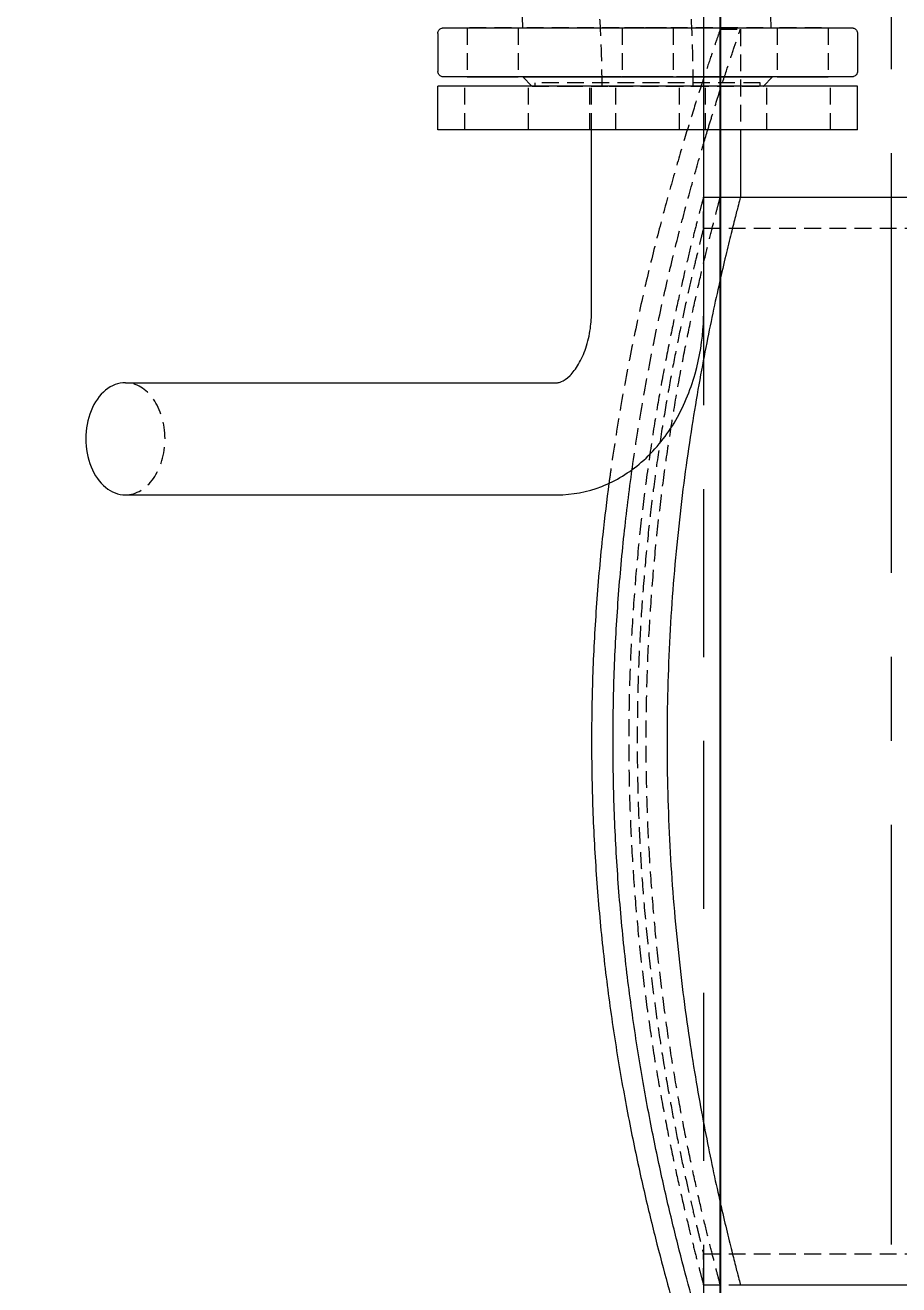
# Model space of a CAD drawing. Header units: millimetres. Extents: x -46397 to 283259, y -8690 to 23983.
# Drawn here: x -39979.1 to -39718.9, y 4861 to 5236.1 of the extents above; entities that cross this region are included whole.
import ezdxf

# ---------------------------------------------------------------- set-up
doc = ezdxf.new("R2010")
doc.units = ezdxf.units.MM
doc.linetypes.add('CENTER', pattern=[2, 1.25, -0.25, 0.25, -0.25])
doc.linetypes.add('HIDDENX2', pattern=[0.75, 0.5, -0.25])
doc.layers.get('Defpoints').update_dxf_attribs({"lineweight": 0})
for name, color, linetype, lineweight in [('DUONGCHINH', 7, 'Continuous', 25), ('DUONGTAM', 1, 'CENTER', 0), ('PHANTOM 2', 8, 'Continuous', 0)]:
    doc.layers.add(name, color=color, linetype=linetype, lineweight=lineweight)
doc.styles.add('GHI CHÚ 1', font='isocp_IV25.ttf', dxfattribs={"width": 0.8})
doc.dimstyles.new('1-30SCALE', dxfattribs={"dimtxt": 75, "dimasz": 75, "dimexe": 37.5, "dimexo": 30, "dimgap": 30, "dimtad": 1, "dimtoh": 1, "dimdec": 0, "dimdsep": 46, "dimtxsty": 'GHI CHÚ 1', "dimcen": 0.09, "dimclrd": 256, "dimclre": 256, "dimclrt": 2, "dimadec": 0, "dimazin": 0, "dimtfac": 1, "dimtdec": 0, "dimtofl": 0, "dimtmove": 0, "dimatfit": 3, "dimfxl": 1, "dimlwd": 0, "dimlwe": 0, "dimarcsym": 0})

# ---------------------------------------------------------------- blocks, each defined once
blk = doc.blocks.new('A$C84ccd93c')
at = {"color": 3, "linetype": 'HIDDENX2', "lineweight": 0, "ltscale": 100, "extrusion": (6.89019e-16, 1, 0)}
blk.add_line((602.33, 1954.61), (602.33, 454.61), dxfattribs=at)
at = {"layer": 'DUONGCHINH', "color": 2, "ltscale": 10, "extrusion": (6.89019e-16, 1, 0)}
blk.add_line((607.33, 1954.61), (607.33, 454.61), dxfattribs=at)
blk = doc.blocks.new('*D1601')
at = {"layer": 'Defpoints', "color": 0, "transparency": 16777216}
for p in [(-39592.05, 5022.9, -1.5), (-39772.05, 4789.11, -1.5), (-39592.05, 4616.9)]:
    blk.add_point(p, dxfattribs=at)
at = {"layer": 'PHANTOM 2', "linetype": 'Continuous', "lineweight": 0, "transparency": 16777216}
for p, q in [((-39592.05, 4992.9), (-39592.05, 4586.9)), ((-39772.05, 4759.11), (-39772.05, 4586.9)), ((-39862.05, 4616.9), (-39952.05, 4616.9)), ((-39502.05, 4616.9), (-39412.05, 4616.9))]:
    blk.add_line(p, q, dxfattribs=at)
at = {"layer": 'PHANTOM 2', "transparency": 16777216}
for points in [[(-39862.05, 4631.9), (-39862.05, 4601.9), (-39772.05, 4616.9)], [(-39502.05, 4631.9), (-39502.05, 4601.9), (-39592.05, 4616.9)]]:
    blk.add_solid(points, dxfattribs=at)
at = {"layer": 'PHANTOM 2', "color": 2, "transparency": 16777216, "insert": (-39682.05, 4696.26), "char_height": 95, "attachment_point": 5, "style": 'GHI CHÚ 1'}
blk.add_mtext('180', dxfattribs=at)
blk = doc.blocks.new('*D1602')
at = {"layer": 'Defpoints', "color": 0, "transparency": 16777216}
for p in [(-39820.51, 5772.9, -1.5), (-39366.01, 5772.9), (-39595.05, 5022.9, -1.5)]:
    blk.add_point(p, dxfattribs=at)
at = {"layer": 'PHANTOM 2', "linetype": 'Continuous', "lineweight": 0, "transparency": 16777216}
for p, q in [((-39790.51, 5772.9), (-39336.01, 5772.9)), ((-39366.01, 5112.9), (-39366.01, 5682.9)), ((-39565.05, 5022.9), (-39336.01, 5022.9))]:
    blk.add_line(p, q, dxfattribs=at)
at = {"layer": 'PHANTOM 2', "transparency": 16777216}
for points in [[(-39381.01, 5682.9), (-39351.01, 5682.9), (-39366.01, 5772.9)], [(-39381.01, 5112.9), (-39351.01, 5112.9), (-39366.01, 5022.9)]]:
    blk.add_solid(points, dxfattribs=at)
at = {"layer": 'PHANTOM 2', "color": 2, "transparency": 16777216, "insert": (-39443.51, 5397.9), "char_height": 95, "attachment_point": 5, "rotation": 90, "style": 'GHI CHÚ 1'}
blk.add_mtext('750', dxfattribs=at)

msp = doc.modelspace()

# ---------------------------------------------------------------- linework, layer by layer
at = {"color": 2, "linetype": 'Continuous', "lineweight": 0, "ltscale": 10, "extrusion": (6.89019e-16, 1, 0)}
for p, q in [((-39856.18, 5233.61, -1.5), (-39856.18, 5222.3, -1.5)), ((-39731.18, 5233.61, -1.5), (-39731.18, 5222.3, -1.5)), ((-39731.18, 5217.9, -1.5), (-39856.18, 5217.9, -1.5)), ((-39856.18, 5204.9, -1.5), (-39856.18, 5217.9, -1.5)), ((-39828.14, 5217.9, -1.5), (-39830.91, 5220.67, -1.5)), ((-39759.22, 5217.9, -1.5), (-39756.46, 5220.67, -1.5)), ((-39731.18, 5204.9, -1.5), (-39731.18, 5217.9, -1.5)), ((-39731.18, 5204.9, -1.5), (-39856.18, 5204.9, -1.5)), ((-39810.38, 5150.9, -1.5), (-39810.38, 5204.9, -1.5)), ((-39776.98, 5150.9, -1.5), (-39776.98, 5204.9, -1.5)), ((-39766.05, 5204.9, -1.5), (-39766.05, 5184.88, -1.5)), ((-39766.05, 5184.85, -1.5), (-39616.05, 5184.85, -1.5)), ((-39949.25, 5129.6, -1.5), (-39820.55, 5129.6, -1.5)), ((-39949.25, 5096.2, -1.5), (-39820.55, 5096.2, -1.5)), ((-39766.05, 4860.95, -1.5), (-39616.05, 4860.95, -1.5))]:
    msp.add_line(p, q, dxfattribs=at)
at = {"color": 1, "linetype": 'HIDDENX2', "lineweight": 0, "ltscale": 10, "extrusion": (6.89019e-16, 1, 0)}
for p, q in [((-39847.49, 5235.24, -1.5), (-39847.49, 5220.67, -1.5)), ((-39832.27, 5235.24, -1.5), (-39832.27, 5220.67, -1.5)), ((-39801.29, 5235.24, -1.5), (-39801.29, 5220.67, -1.5)), ((-39786.07, 5235.24, -1.5), (-39786.07, 5220.67, -1.5)), ((-39772.05, 5184.88, -1.5), (-39772.05, 5234.85, -1.5)), ((-39772.05, 5234.85, -1.5), (-39766.05, 5234.85, -1.5)), ((-39766.05, 5234.85, -1.5), (-39766.05, 5204.9, -1.5)), ((-39755.1, 5235.24, -1.5), (-39755.1, 5220.67, -1.5)), ((-39739.88, 5235.24, -1.5), (-39739.88, 5220.67, -1.5)), ((-39848.18, 5204.9, -1.5), (-39848.18, 5217.9, -1.5)), ((-39829.18, 5204.9, -1.5), (-39829.18, 5217.9, -1.5)), ((-39828.09, 5217.85, -1.5), (-39828.14, 5217.9, -1.5)), ((-39760.18, 5218.9, -1.5), (-39827.18, 5218.9, -1.5)), ((-39827.18, 5217.9, -1.5), (-39827.18, 5218.9, -1.5)), ((-39810.93, 5204.9, -1.5), (-39810.93, 5218.9, -1.5)), ((-39810.38, 5204.9, -1.5), (-39810.38, 5218.9, -1.5)), ((-39803.18, 5204.9, -1.5), (-39803.18, 5217.9, -1.5)), ((-39801.29, 5220.67, -1.5), (-39801.29, 5220.67, -1.5)), ((-39786.07, 5220.67, -1.5), (-39786.07, 5220.67, -1.5)), ((-39784.18, 5204.9, -1.5), (-39784.18, 5217.9, -1.5)), ((-39776.98, 5204.9, -1.5), (-39776.98, 5218.9, -1.5)), ((-39776.43, 5204.9, -1.5), (-39776.43, 5218.9, -1.5)), ((-39760.18, 5217.9, -1.5), (-39760.18, 5218.9, -1.5)), ((-39759.28, 5217.85, -1.5), (-39759.22, 5217.9, -1.5)), ((-39758.18, 5204.9, -1.5), (-39758.18, 5217.9, -1.5)), ((-39739.18, 5204.9, -1.5), (-39739.18, 5217.9, -1.5)), ((-39777.05, 5175.58, -1.5), (-39777.05, 5184.85, -1.5)), ((-39777.05, 5184.85, -1.5), (-39766.05, 5184.85, -1.5)), ((-39772.05, 5184.88, -1.5), (-39766.05, 5184.88, -1.5)), ((-39777.05, 5175.58, -1.5), (-39592.05, 5175.58, -1.5)), ((-39777.05, 4870.22, -1.5), (-39592.05, 4870.22, -1.5)), ((-39777.05, 4860.95, -1.5), (-39777.05, 4870.22, -1.5)), ((-39777.05, 4860.95, -1.5), (-39766.05, 4860.95, -1.5))]:
    msp.add_line(p, q, dxfattribs=at)
at = {"color": 1, "linetype": 'HIDDENX2', "lineweight": 0, "ltscale": 10, "extrusion": (0, 0, -1)}
for centre, major_axis, start_param, end_param in [((-39839.88, 5235.24, -1.5), (-7.61, 0), -0.785398, 5.497787), ((-39793.68, 5235.24, -1.5), (-7.61, 0), -0.785398, 5.497787), ((-39793.68, 5235.24, -1.5), (-7.61, 0), -0.785398, 5.497787), ((-39747.49, 5235.24, -1.5), (-7.61, 0), -0.785398, 5.497787), ((-39793.68, 5217.85, -1.5), (-34.4, 0), -0.785398, 5.497787), ((-39793.68, 5220.67, -1.5), (-37.23, 0), -0.785398, -0.000005), ((-39793.68, 5217.85, -1.5), (-13.59, 0), -0.785398, 5.497787), ((-39793.68, 5220.67, -1.5), (-37.23, 0), -1.944062, -1.196848), ((-39793.68, 5220.67, -1.5), (-7.61, 0), 2.356194490338424, 8.63937979751801)]:
    msp.add_ellipse(centre, major_axis=major_axis, ratio=0.000005, start_param=start_param, end_param=end_param, dxfattribs=at)
at = {"color": 2, "linetype": 'Continuous', "lineweight": 0, "ltscale": 10, "extrusion": (0, 0, -1)}
for centre, major_axis, start_param, end_param in [((-39839.88, 5220.67, -1.5), (-7.61, 0), 2.356194490338424, 8.63937979751801), ((-39793.68, 5220.67, -1.5), (-37.23, 0), -0.000005, 4.339123), ((-39793.68, 5220.67, -1.5), (-37.23, 0), -1.196848, -0.785398), ((-39793.68, 5220.67, -1.5), (-7.61, 0), 2.356194490338424, 8.63937979751801), ((-39747.49, 5220.67, -1.5), (-7.61, 0), 2.356194490338424, 8.63937979751801)]:
    msp.add_ellipse(centre, major_axis=major_axis, ratio=0.000005, start_param=start_param, end_param=end_param, dxfattribs=at)
at = {"color": 2, "linetype": 'Continuous', "lineweight": 0, "ltscale": 10}
msp.add_ellipse((-39949.25, 5112.9, -1.5), major_axis=(0, 16.7), ratio=0.707107, start_param=0, end_param=3.141593, dxfattribs=at)
at = {"color": 1, "linetype": 'HIDDENX2', "lineweight": 0, "ltscale": 10}
for major_axis, start_param, end_param in [((0, 16.7), -1.570796, 0), ((0, -16.7), 0, 1.570796)]:
    msp.add_ellipse((-39949.25, 5112.9, -1.5), major_axis=major_axis, ratio=0.707107, start_param=start_param, end_param=end_param, dxfattribs=at)
for points, knots in [([(-39780.1, 5217.85, -1.5), (-39780.1, 5222.19, -1.5), (-39780.18, 5226.53, -1.5), (-39780.5, 5235.2, -1.5), (-39780.74, 5239.53, -1.5), (-39781.38, 5248.17, -1.5), (-39781.78, 5252.48, -1.5), (-39782.74, 5261.06, -1.5), (-39783.3, 5265.33, -1.5), (-39784.58, 5273.84, -1.5), (-39785.3, 5278.07, -1.5), (-39786.1, 5282.27, -1.5)], [1.5707898, 1.5707898, 1.5707898, 1.5707898, 1.6231497, 1.6231497, 1.6755095, 1.6755095, 1.7278694, 1.7278694, 1.7802293, 1.7802293, 1.8325892, 1.8325892, 1.8325892, 1.8325892]), ([(-39807.27, 5217.85, -1.5), (-39807.27, 5221.85, -1.5), (-39807.34, 5225.86, -1.5), (-39807.64, 5233.86, -1.5), (-39807.86, 5237.85, -1.5), (-39808.46, 5245.82, -1.5), (-39808.83, 5249.79, -1.5), (-39809.71, 5257.7, -1.5), (-39810.23, 5261.63, -1.5), (-39811.4, 5269.46, -1.5), (-39812.06, 5273.35, -1.5), (-39812.79, 5277.21, -1.5)], [1.5707898, 1.5707898, 1.5707898, 1.5707898, 1.6231497, 1.6231497, 1.6755095, 1.6755095, 1.7278694, 1.7278694, 1.7802293, 1.7802293, 1.8325892, 1.8325892, 1.8325892, 1.8325892]), ([(-39794.71, 5235.24, -1.5), (-39792.27, 5235.24, -1.5), (-39789.86, 5235.24, -1.5), (-39786.3, 5235.24, -1.5), (-39785.12, 5235.24, -1.5), (-39782.78, 5235.24, -1.5), (-39781.62, 5235.24, -1.5), (-39778.23, 5235.24, -1.5), (-39776.08, 5235.24, -1.5), (-39773.53, 5235.24, -1.5), (-39773.03, 5235.24, -1.5), (-39772.03, 5235.24, -1.5), (-39771.54, 5235.24, -1.5), (-39770.1, 5235.24, -1.5), (-39769.19, 5235.24, -1.5), (-39766.57, 5235.24, -1.5), (-39765, 5235.24, -1.5), (-39763.25, 5235.24, -1.5), (-39762.91, 5235.24, -1.5), (-39762.26, 5235.24, -1.5), (-39761.95, 5235.24, -1.5), (-39761.06, 5235.24, -1.5), (-39759.98, 5235.24, -1.5), (-39759.12, 5235.24, -1.5), (-39758.55, 5235.24, -1.5), (-39758.38, 5235.24, -1.5), (-39758.06, 5235.24, -1.5), (-39757.91, 5235.24, -1.5), (-39757.25, 5235.24, -1.5), (-39756.96, 5235.24, -1.5), (-39756.88, 5235.24, -1.5), (-39756.91, 5235.24, -1.5), (-39757.05, 5235.24, -1.5), (-39757.11, 5235.24, -1.5), (-39757.26, 5235.24, -1.5), (-39757.35, 5235.24, -1.5), (-39757.88, 5235.24, -1.5), (-39758.53, 5235.24, -1.5), (-39759.62, 5235.24, -1.5), (-39759.86, 5235.24, -1.5), (-39760.35, 5235.24, -1.5), (-39760.61, 5235.24, -1.5), (-39761.44, 5235.24, -1.5), (-39762.03, 5235.24, -1.5), (-39763.97, 5235.24, -1.5), (-39765.46, 5235.24, -1.5), (-39767.99, 5235.24, -1.5), (-39768.87, 5235.24, -1.5), (-39770.7, 5235.24, -1.5), (-39771.65, 5235.24, -1.5), (-39773.62, 5235.24, -1.5), (-39774.64, 5235.24, -1.5), (-39776.76, 5235.24, -1.5), (-39777.85, 5235.24, -1.5), (-39781.18, 5235.24, -1.5), (-39783.47, 5235.24, -1.5), (-39786.41, 5235.24, -1.5), (-39787.01, 5235.24, -1.5), (-39788.2, 5235.24, -1.5), (-39788.81, 5235.24, -1.5), (-39790.62, 5235.24, -1.5), (-39791.83, 5235.24, -1.5), (-39795.45, 5235.24, -1.5), (-39797.85, 5235.24, -1.5), (-39800.85, 5235.24, -1.5), (-39801.45, 5235.24, -1.5), (-39802.63, 5235.24, -1.5), (-39803.22, 5235.24, -1.5), (-39804.97, 5235.24, -1.5), (-39806.12, 5235.24, -1.5), (-39808.37, 5235.24, -1.5), (-39809.47, 5235.24, -1.5), (-39811.09, 5235.24, -1.5), (-39811.62, 5235.24, -1.5), (-39812.68, 5235.24, -1.5), (-39813.2, 5235.24, -1.5), (-39815.78, 5235.24, -1.5), (-39817.67, 5235.24, -1.5), (-39820.29, 5235.24, -1.5), (-39821.13, 5235.24, -1.5), (-39822.32, 5235.24, -1.5), (-39822.7, 5235.24, -1.5), (-39823.45, 5235.24, -1.5), (-39823.81, 5235.24, -1.5), (-39825.55, 5235.24, -1.5), (-39826.73, 5235.24, -1.5), (-39827.96, 5235.24, -1.5), (-39828.19, 5235.24, -1.5), (-39828.62, 5235.24, -1.5), (-39828.83, 5235.24, -1.5), (-39829.4, 5235.24, -1.5), (-39829.72, 5235.24, -1.5), (-39830.5, 5235.24, -1.5), (-39830.79, 5235.24, -1.5), (-39830.86, 5235.24, -1.5), (-39830.86, 5235.24, -1.5), (-39830.83, 5235.24, -1.5), (-39830.8, 5235.24, -1.5), (-39830.66, 5235.24, -1.5), (-39830.51, 5235.24, -1.5), (-39830.1, 5235.24, -1.5), (-39829.83, 5235.24, -1.5), (-39829.18, 5235.24, -1.5), (-39828.79, 5235.24, -1.5), (-39827.48, 5235.24, -1.5), (-39826.39, 5235.24, -1.5), (-39824.45, 5235.24, -1.5), (-39823.75, 5235.24, -1.5), (-39822.25, 5235.24, -1.5), (-39821.45, 5235.24, -1.5), (-39818.95, 5235.24, -1.5), (-39817.13, 5235.24, -1.5), (-39814.15, 5235.24, -1.5), (-39813.12, 5235.24, -1.5), (-39811.01, 5235.24, -1.5), (-39809.93, 5235.24, -1.5), (-39807.73, 5235.24, -1.5), (-39806.6, 5235.24, -1.5), (-39804.88, 5235.24, -1.5), (-39804.3, 5235.24, -1.5), (-39803.13, 5235.24, -1.5), (-39802.54, 5235.24, -1.5), (-39799.56, 5235.24, -1.5), (-39797.15, 5235.24, -1.5), (-39794.71, 5235.24, -1.5)], [0, 0, 0, 0, 0.0066473, 0.0066473, 0.0099709, 0.0099709, 0.0132946, 0.0132946, 0.0199419, 0.0199419, 0.0216037, 0.0216037, 0.0232655, 0.0232655, 0.0265892, 0.0265892, 0.0332365, 0.0332365, 0.0348983, 0.0348983, 0.0365601, 0.0365601, 0.0398837, 0.0432074, 0.0432074, 0.0448692, 0.0448692, 0.046531, 0.046531, 0.0531783, 0.0531783, 0.056502, 0.056502, 0.0581638, 0.0581638, 0.0598256, 0.0598256, 0.0664729, 0.0664729, 0.0681347, 0.0681347, 0.0697965, 0.0697965, 0.0731202, 0.0731202, 0.0797675, 0.0797675, 0.0830911, 0.0830911, 0.0864148, 0.0864148, 0.0897384, 0.0897384, 0.0930621, 0.0930621, 0.0997094, 0.0997094, 0.1013712, 0.1013712, 0.103033, 0.103033, 0.1063566, 0.1063566, 0.1130039, 0.1130039, 0.1146658, 0.1146658, 0.1163276, 0.1163276, 0.1196512, 0.1196512, 0.1229749, 0.1229749, 0.1246367, 0.1246367, 0.1262985, 0.1262985, 0.1329458, 0.1329458, 0.1362695, 0.1362695, 0.1379313, 0.1379313, 0.1395931, 0.1395931, 0.1462404, 0.1462404, 0.1479022, 0.1479022, 0.149564, 0.149564, 0.1528877, 0.1528877, 0.159535, 0.159535, 0.1611968, 0.1611968, 0.1628586, 0.1628586, 0.1661823, 0.1661823, 0.1695059, 0.1695059, 0.1728295, 0.1728295, 0.1794768, 0.1794768, 0.1828005, 0.1828005, 0.1861241, 0.1861241, 0.1927714, 0.1927714, 0.1960951, 0.1960951, 0.1994187, 0.1994187, 0.2027424, 0.2027424, 0.2044042, 0.2044042, 0.206066, 0.206066, 0.2127133, 0.2127133, 0.2127133, 0.2127133]), ([(-39772.05, 5234.85, -1.5), (-39772.05, 5234.85, -1.5), (-39772.16, 5234.53, -1.5), (-39772.62, 5233.21, -1.5), (-39772.97, 5232.2, -1.5), (-39773.91, 5229.49, -1.5), (-39774.49, 5227.79, -1.5), (-39775.87, 5223.69, -1.5), (-39776.67, 5221.3, -1.5), (-39778.44, 5215.88, -1.5), (-39779.41, 5212.84, -1.5), (-39781.5, 5206.17, -1.5), (-39782.61, 5202.54, -1.5), (-39784.91, 5194.78, -1.5), (-39786.1, 5190.65, -1.5), (-39788.5, 5181.98, -1.5), (-39789.71, 5177.45, -1.5), (-39792.1, 5168.1, -1.5), (-39793.32, 5163.12, -1.5), (-39795.75, 5152.63, -1.5), (-39796.96, 5147.11, -1.5), (-39799.32, 5135.59, -1.5), (-39800.46, 5129.6, -1.5), (-39802.62, 5117.22, -1.5), (-39803.64, 5110.85, -1.5), (-39804.79, 5102.77, -1.5), (-39805.01, 5101.2, -1.5), (-39805.22, 5099.62, -1.5)], [322.33581, 322.33581, 322.33581, 322.33581, 342.476028, 342.476028, 362.616247, 362.616247, 382.756465, 382.756465, 402.896684, 402.896684, 423.036902, 423.036902, 443.17712, 443.17712, 463.317339, 463.317339, 483.457557, 483.457557, 503.609315, 503.609315, 523.761073, 523.761073, 543.912831, 543.912831, 564.064589, 564.064589, 568.89586, 568.89586, 568.89586, 568.89586]), ([(-39775.78, 5204.9, -1.5), (-39775.3, 5206.49, -1.5), (-39774.83, 5208.03, -1.5), (-39773.34, 5212.84, -1.5), (-39772.37, 5215.88, -1.5), (-39770.62, 5221.3, -1.5), (-39769.83, 5223.69, -1.5), (-39768.46, 5227.79, -1.5), (-39767.89, 5229.49, -1.5), (-39766.96, 5232.2, -1.5), (-39766.62, 5233.21, -1.5), (-39766.16, 5234.53, -1.5), (-39766.05, 5234.85, -1.5), (-39766.05, 5234.85, -1.5)], [212.659395, 212.659395, 212.659395, 212.659395, 221.590894, 221.590894, 241.727475, 241.727475, 261.864056, 261.864056, 282.000636, 282.000636, 302.137217, 302.137217, 322.273798, 322.273798, 322.273798, 322.273798]), ([(-39756.46, 5220.67, -1.5), (-39757.59, 5220.67, -1.5), (-39758.75, 5220.67, -1.5), (-39761.88, 5220.67, -1.5), (-39763.9, 5220.67, -1.5), (-39768.04, 5220.67, -1.5), (-39770.17, 5220.67, -1.5), (-39774.53, 5220.67, -1.5), (-39776.76, 5220.67, -1.5), (-39781.28, 5220.67, -1.5), (-39783.57, 5220.67, -1.5), (-39788.18, 5220.67, -1.5), (-39790.51, 5220.67, -1.5), (-39795.17, 5220.67, -1.5), (-39797.5, 5220.67, -1.5), (-39802.13, 5220.67, -1.5), (-39804.43, 5220.67, -1.5), (-39808.98, 5220.67, -1.5), (-39811.22, 5220.67, -1.5), (-39815.62, 5220.67, -1.5), (-39817.79, 5220.67, -1.5), (-39821.99, 5220.67, -1.5), (-39824.03, 5220.67, -1.5), (-39827.69, 5220.67, -1.5), (-39829.33, 5220.67, -1.5), (-39830.91, 5220.67, -1.5)], [58.043195, 58.043195, 58.043195, 58.043195, 62.338104, 62.338104, 69.317289, 69.317289, 76.296474, 76.296474, 83.275658, 83.275658, 90.254842, 90.254842, 97.234026, 97.234026, 104.21321, 104.21321, 111.192394, 111.192394, 118.171578, 118.171578, 125.150762, 125.150762, 132.129946, 132.129946, 138.113507, 138.113507, 138.113507, 138.113507]), ([(-39798.32, 5103.7, -1.5), (-39798.29, 5103.91, -1.5), (-39798.26, 5104.11, -1.5), (-39797.31, 5110.84, -1.5), (-39796.31, 5117.22, -1.5), (-39794.17, 5129.59, -1.5), (-39793.04, 5135.59, -1.5), (-39790.71, 5147.1, -1.5), (-39789.51, 5152.63, -1.5), (-39787.1, 5163.12, -1.5), (-39785.9, 5168.1, -1.5), (-39783.53, 5177.45, -1.5), (-39782.33, 5181.98, -1.5), (-39779.95, 5190.65, -1.5), (-39778.78, 5194.79, -1.5), (-39777.42, 5199.42, -1.5), (-39777.2, 5200.16, -1.5), (-39776.98, 5200.89, -1.5)], [79.946567, 79.946567, 79.946567, 79.946567, 80.590576, 80.590576, 100.73822, 100.73822, 120.885864, 120.885864, 141.033508, 141.033508, 161.181152, 161.181152, 181.317733, 181.317733, 201.454314, 201.454314, 205.340096, 205.340096, 205.340096, 205.340096]), ([(-39777.05, 5184.85, -1.5), (-39777.05, 5184.85, -1.5), (-39777.11, 5184.61, -1.5), (-39777.38, 5183.6, -1.5), (-39777.59, 5182.84, -1.5), (-39778.13, 5180.78, -1.5), (-39778.48, 5179.48, -1.5), (-39779.29, 5176.36, -1.5), (-39779.75, 5174.54, -1.5), (-39780.79, 5170.4, -1.5), (-39781.36, 5168.08, -1.5), (-39782.58, 5162.99, -1.5), (-39783.23, 5160.21, -1.5), (-39784.58, 5154.28, -1.5), (-39785.27, 5151.11, -1.5), (-39786.67, 5144.47, -1.5), (-39787.38, 5141, -1.5), (-39788.77, 5133.84, -1.5), (-39789.48, 5130.03, -1.5), (-39790.9, 5121.99, -1.5), (-39791.6, 5117.76, -1.5), (-39792.96, 5108.94, -1.5), (-39793.62, 5104.35, -1.5), (-39794.87, 5094.88, -1.5), (-39795.45, 5090, -1.5), (-39796.52, 5080.04, -1.5), (-39797, 5074.94, -1.5), (-39797.83, 5064.63, -1.5), (-39798.19, 5059.4, -1.5), (-39798.75, 5048.92, -1.5), (-39798.97, 5043.66, -1.5), (-39799.25, 5033.21, -1.5), (-39799.32, 5028.01, -1.5), (-39799.32, 5017.79, -1.5), (-39799.25, 5012.6, -1.5), (-39798.97, 5002.14, -1.5), (-39798.75, 4996.88, -1.5), (-39798.19, 4986.4, -1.5), (-39797.83, 4981.18, -1.5), (-39797, 4970.86, -1.5), (-39796.52, 4965.77, -1.5), (-39795.45, 4955.8, -1.5), (-39794.87, 4950.92, -1.5), (-39793.62, 4941.46, -1.5), (-39792.96, 4936.87, -1.5), (-39791.6, 4928.05, -1.5), (-39790.9, 4923.82, -1.5), (-39789.48, 4915.78, -1.5), (-39788.77, 4911.97, -1.5), (-39787.38, 4904.81, -1.5), (-39786.67, 4901.33, -1.5), (-39785.27, 4894.7, -1.5), (-39784.58, 4891.53, -1.5), (-39783.23, 4885.59, -1.5), (-39782.58, 4882.82, -1.5), (-39781.36, 4877.73, -1.5), (-39780.79, 4875.41, -1.5), (-39779.75, 4871.27, -1.5), (-39779.29, 4869.45, -1.5), (-39778.48, 4866.33, -1.5), (-39778.13, 4865.03, -1.5), (-39777.59, 4862.97, -1.5), (-39777.38, 4862.2, -1.5), (-39777.11, 4861.2, -1.5), (-39777.05, 4860.95, -1.5), (-39777.05, 4860.95, -1.5)], [245.334781, 245.334781, 245.334781, 245.334781, 260.666733, 260.666733, 275.998686, 275.998686, 291.330638, 291.330638, 306.66259, 306.66259, 321.994542, 321.994542, 337.326495, 337.326495, 352.658447, 352.658447, 367.990399, 367.990399, 383.325294, 383.325294, 398.66019, 398.66019, 413.995085, 413.995085, 429.329981, 429.329981, 444.664876, 444.664876, 459.999771, 459.999771, 475.334667, 475.334667, 490.669562, 490.669562, 506.004458, 506.004458, 521.339353, 521.339353, 536.674248, 536.674248, 552.009144, 552.009144, 567.344039, 567.344039, 582.678934, 582.678934, 598.01383, 598.01383, 613.348725, 613.348725, 628.680678, 628.680678, 644.01263, 644.01263, 659.344582, 659.344582, 674.676534, 674.676534, 690.008486, 690.008486, 705.340439, 705.340439, 720.672391, 720.672391, 736.004343, 736.004343, 736.004343, 736.004343]), ([(-39772.05, 4860.93, -1.5), (-39772.05, 4860.93, -1.5), (-39772.11, 4861.17, -1.5), (-39772.38, 4862.18, -1.5), (-39772.58, 4862.94, -1.5), (-39773.13, 4865, -1.5), (-39773.47, 4866.3, -1.5), (-39774.27, 4869.42, -1.5), (-39774.73, 4871.24, -1.5), (-39775.76, 4875.38, -1.5), (-39776.33, 4877.7, -1.5), (-39777.54, 4882.8, -1.5), (-39778.18, 4885.57, -1.5), (-39779.51, 4891.51, -1.5), (-39780.2, 4894.67, -1.5), (-39781.6, 4901.31, -1.5), (-39782.3, 4904.79, -1.5), (-39783.68, 4911.95, -1.5), (-39784.38, 4915.76, -1.5), (-39785.78, 4923.8, -1.5), (-39786.48, 4928.03, -1.5), (-39787.83, 4936.85, -1.5), (-39788.49, 4941.44, -1.5), (-39789.72, 4950.91, -1.5), (-39790.3, 4955.79, -1.5), (-39791.36, 4965.76, -1.5), (-39791.84, 4970.86, -1.5), (-39792.66, 4981.17, -1.5), (-39793.01, 4986.4, -1.5), (-39793.58, 4996.88, -1.5), (-39793.79, 5002.14, -1.5), (-39794.07, 5012.6, -1.5), (-39794.13, 5017.79, -1.5), (-39794.13, 5028.02, -1.5), (-39794.07, 5033.21, -1.5), (-39793.79, 5043.67, -1.5), (-39793.58, 5048.93, -1.5), (-39793.01, 5059.41, -1.5), (-39792.66, 5064.63, -1.5), (-39791.84, 5074.95, -1.5), (-39791.36, 5080.04, -1.5), (-39790.3, 5090.01, -1.5), (-39789.72, 5094.89, -1.5), (-39788.49, 5104.36, -1.5), (-39787.83, 5108.95, -1.5), (-39786.48, 5117.77, -1.5), (-39785.78, 5122, -1.5), (-39784.38, 5130.04, -1.5), (-39783.68, 5133.86, -1.5), (-39782.3, 5141.02, -1.5), (-39781.6, 5144.49, -1.5), (-39780.2, 5151.13, -1.5), (-39779.51, 5154.3, -1.5), (-39778.18, 5160.24, -1.5), (-39777.54, 5163.01, -1.5), (-39776.33, 5168.1, -1.5), (-39775.76, 5170.42, -1.5), (-39774.73, 5174.56, -1.5), (-39774.27, 5176.39, -1.5), (-39773.47, 5179.51, -1.5), (-39773.13, 5180.8, -1.5), (-39772.58, 5182.87, -1.5), (-39772.38, 5183.63, -1.5), (-39772.11, 5184.64, -1.5), (-39772.05, 5184.88, -1.5), (-39772.05, 5184.88, -1.5)], [245.354851, 245.354851, 245.354851, 245.354851, 260.688107, 260.688107, 276.021362, 276.021362, 291.354617, 291.354617, 306.687872, 306.687872, 322.021128, 322.021128, 337.354383, 337.354383, 352.687638, 352.687638, 368.020893, 368.020893, 383.356994, 383.356994, 398.693096, 398.693096, 414.029197, 414.029197, 429.365298, 429.365298, 444.701399, 444.701399, 460.0375, 460.0375, 475.373602, 475.373602, 490.709703, 490.709703, 506.045804, 506.045804, 521.381905, 521.381905, 536.718006, 536.718006, 552.054107, 552.054107, 567.390209, 567.390209, 582.72631, 582.72631, 598.062411, 598.062411, 613.398512, 613.398512, 628.731767, 628.731767, 644.065023, 644.065023, 659.398278, 659.398278, 674.731533, 674.731533, 690.064788, 690.064788, 705.398044, 705.398044, 720.731299, 720.731299, 736.064554, 736.064554, 736.064554, 736.064554]), ([(-39777.05, 5175.58, -1.5), (-39777.05, 5175.58, -1.5), (-39777.11, 5175.35, -1.5), (-39777.35, 5174.41, -1.5), (-39777.53, 5173.69, -1.5), (-39778.01, 5171.74, -1.5), (-39778.32, 5170.52, -1.5), (-39779.03, 5167.58, -1.5), (-39779.45, 5165.86, -1.5), (-39780.37, 5161.96, -1.5), (-39780.88, 5159.78, -1.5), (-39781.96, 5154.97, -1.5), (-39782.54, 5152.36, -1.5), (-39783.73, 5146.76, -1.5), (-39784.35, 5143.78, -1.5), (-39785.59, 5137.52, -1.5), (-39786.22, 5134.24, -1.5), (-39787.46, 5127.49, -1.5), (-39788.09, 5123.89, -1.5), (-39789.34, 5116.31, -1.5), (-39789.96, 5112.32, -1.5), (-39791.17, 5104, -1.5), (-39791.76, 5099.68, -1.5), (-39792.86, 5090.75, -1.5), (-39793.38, 5086.15, -1.5), (-39794.32, 5076.75, -1.5), (-39794.75, 5071.95, -1.5), (-39795.49, 5062.22, -1.5), (-39795.8, 5057.3, -1.5), (-39796.3, 5047.42, -1.5), (-39796.49, 5042.47, -1.5), (-39796.74, 5032.61, -1.5), (-39796.8, 5027.72, -1.5), (-39796.8, 5018.09, -1.5), (-39796.74, 5013.19, -1.5), (-39796.49, 5003.34, -1.5), (-39796.3, 4998.39, -1.5), (-39795.8, 4988.51, -1.5), (-39795.49, 4983.58, -1.5), (-39794.75, 4973.86, -1.5), (-39794.32, 4969.06, -1.5), (-39793.38, 4959.66, -1.5), (-39792.86, 4955.06, -1.5), (-39791.76, 4946.13, -1.5), (-39791.17, 4941.8, -1.5), (-39789.96, 4933.49, -1.5), (-39789.34, 4929.5, -1.5), (-39788.09, 4921.91, -1.5), (-39787.46, 4918.32, -1.5), (-39786.22, 4911.57, -1.5), (-39785.59, 4908.29, -1.5), (-39784.35, 4902.03, -1.5), (-39783.73, 4899.05, -1.5), (-39782.54, 4893.45, -1.5), (-39781.96, 4890.83, -1.5), (-39780.88, 4886.03, -1.5), (-39780.37, 4883.84, -1.5), (-39779.45, 4879.94, -1.5), (-39779.03, 4878.23, -1.5), (-39778.32, 4875.29, -1.5), (-39778.01, 4874.06, -1.5), (-39777.53, 4872.12, -1.5), (-39777.35, 4871.4, -1.5), (-39777.11, 4870.45, -1.5), (-39777.05, 4870.22, -1.5), (-39777.05, 4870.22, -1.5)], [231.149206, 231.149206, 231.149206, 231.149206, 245.594945, 245.594945, 260.040684, 260.040684, 274.486423, 274.486423, 288.932162, 288.932162, 303.377901, 303.377901, 317.823639, 317.823639, 332.269378, 332.269378, 346.715117, 346.715117, 361.163029, 361.163029, 375.610941, 375.610941, 390.058853, 390.058853, 404.506765, 404.506765, 418.954677, 418.954677, 433.402589, 433.402589, 447.850501, 447.850501, 462.298413, 462.298413, 476.746325, 476.746325, 491.194237, 491.194237, 505.642149, 505.642149, 520.090061, 520.090061, 534.537973, 534.537973, 548.985885, 548.985885, 563.433797, 563.433797, 577.881709, 577.881709, 592.327447, 592.327447, 606.773186, 606.773186, 621.218925, 621.218925, 635.664664, 635.664664, 650.110403, 650.110403, 664.556142, 664.556142, 679.00188, 679.00188, 693.447619, 693.447619, 693.447619, 693.447619])]:
    msp.add_open_spline(points, degree=3, knots=knots, dxfattribs=at)
at = {"color": 2, "linetype": 'Continuous', "lineweight": 0, "ltscale": 10}
for points, knots in [([(-39756.9, 5235.24, -1.5), (-39757, 5238.39, -1.5), (-39757.14, 5241.54, -1.5), (-39757.51, 5247.83, -1.5), (-39757.74, 5250.97, -1.5), (-39758.29, 5257.24, -1.5), (-39758.6, 5260.37, -1.5), (-39759.32, 5266.6, -1.5), (-39759.72, 5269.72, -1.5), (-39760.61, 5275.92, -1.5), (-39761.1, 5279.01, -1.5), (-39761.63, 5282.09, -1.5)], [1.6154377, 1.6154377, 1.6154377, 1.6154377, 1.6542929, 1.6542929, 1.693149, 1.693149, 1.7320051, 1.7320051, 1.7708612, 1.7708612, 1.8097174, 1.8097174, 1.8097174, 1.8097174]), ([(-39830.86, 5235.24, -1.5), (-39830.98, 5238.15, -1.5), (-39831.14, 5241.06, -1.5), (-39831.56, 5246.86, -1.5), (-39831.82, 5249.75, -1.5), (-39832.43, 5255.51, -1.5), (-39832.78, 5258.38, -1.5), (-39833.23, 5261.63, -1.5), (-39833.29, 5262.02, -1.5), (-39833.34, 5262.41, -1.5)], [1.6276595, 1.6276595, 1.6276595, 1.6276595, 1.6734402, 1.6734402, 1.7192221, 1.7192221, 1.765004, 1.765004, 1.7713162, 1.7713162, 1.7713162, 1.7713162]), ([(-39856.18, 5233.61, -1.5), (-39856.18, 5233.78, -1.5), (-39856.15, 5233.96, -1.5), (-39856.04, 5234.29, -1.5), (-39855.96, 5234.45, -1.5), (-39855.75, 5234.73, -1.5), (-39855.62, 5234.85, -1.5), (-39855.34, 5235.05, -1.5), (-39855.18, 5235.12, -1.5), (-39854.93, 5235.2, -1.5), (-39854.85, 5235.21, -1.5), (-39854.72, 5235.23, -1.5), (-39854.67, 5235.23, -1.5), (-39854.62, 5235.24, -1.5), (-39854.6, 5235.24, -1.5), (-39854.59, 5235.24, -1.5), (-39854.58, 5235.24, -1.5), (-39854.58, 5235.24, -1.5), (-39854.58, 5235.24, -1.5), (-39854.57, 5235.24, -1.5), (-39854.57, 5235.24, -1.5), (-39854.56, 5235.24, -1.5), (-39854.56, 5235.24, -1.5), (-39854.56, 5235.24, -1.5), (-39854.56, 5235.24, -1.5), (-39854.56, 5235.24, -1.5), (-39854.56, 5235.24, -1.5), (-39854.55, 5235.24, -1.5), (-39854.55, 5235.24, -1.5), (-39854.55, 5235.24, -1.5), (-39854.55, 5235.24, -1.5), (-39854.52, 5235.24, -1.5), (-39854.48, 5235.24, -1.5), (-39854.27, 5235.24, -1.5), (-39853.99, 5235.24, -1.5), (-39853.15, 5235.24, -1.5), (-39852.6, 5235.24, -1.5), (-39851.25, 5235.24, -1.5), (-39850.44, 5235.24, -1.5), (-39848.59, 5235.24, -1.5), (-39847.54, 5235.24, -1.5), (-39845.21, 5235.24, -1.5), (-39843.93, 5235.24, -1.5), (-39841.15, 5235.24, -1.5), (-39839.65, 5235.24, -1.5), (-39836.47, 5235.24, -1.5), (-39834.78, 5235.24, -1.5), (-39831.22, 5235.24, -1.5), (-39829.36, 5235.24, -1.5), (-39825.49, 5235.24, -1.5), (-39823.47, 5235.24, -1.5), (-39819.33, 5235.24, -1.5), (-39817.19, 5235.24, -1.5), (-39812.84, 5235.24, -1.5), (-39810.61, 5235.24, -1.5), (-39806.09, 5235.24, -1.5), (-39803.8, 5235.24, -1.5), (-39799.18, 5235.24, -1.5), (-39796.85, 5235.24, -1.5), (-39792.2, 5235.24, -1.5), (-39789.87, 5235.24, -1.5), (-39785.24, 5235.24, -1.5), (-39782.94, 5235.24, -1.5), (-39778.39, 5235.24, -1.5), (-39776.14, 5235.24, -1.5), (-39771.74, 5235.24, -1.5), (-39769.58, 5235.24, -1.5), (-39765.38, 5235.24, -1.5), (-39763.34, 5235.24, -1.5), (-39759.39, 5235.24, -1.5), (-39757.49, 5235.24, -1.5), (-39753.86, 5235.24, -1.5), (-39752.12, 5235.24, -1.5), (-39748.84, 5235.24, -1.5), (-39747.3, 5235.24, -1.5), (-39744.42, 5235.24, -1.5), (-39743.08, 5235.24, -1.5), (-39740.64, 5235.24, -1.5), (-39739.53, 5235.24, -1.5), (-39737.56, 5235.24, -1.5), (-39736.69, 5235.24, -1.5), (-39735.22, 5235.24, -1.5), (-39734.61, 5235.24, -1.5), (-39733.65, 5235.24, -1.5), (-39733.3, 5235.24, -1.5), (-39732.99, 5235.24, -1.5), (-39732.92, 5235.24, -1.5), (-39732.86, 5235.24, -1.5), (-39732.84, 5235.24, -1.5), (-39732.82, 5235.24, -1.5), (-39732.82, 5235.24, -1.5), (-39732.81, 5235.24, -1.5), (-39732.82, 5235.24, -1.5), (-39732.81, 5235.24, -1.5), (-39732.81, 5235.24, -1.5), (-39732.8, 5235.24, -1.5), (-39732.8, 5235.24, -1.5), (-39732.8, 5235.24, -1.5), (-39732.8, 5235.24, -1.5), (-39732.79, 5235.24, -1.5), (-39732.79, 5235.24, -1.5), (-39732.79, 5235.24, -1.5), (-39732.78, 5235.24, -1.5), (-39732.77, 5235.24, -1.5), (-39732.76, 5235.24, -1.5), (-39732.74, 5235.24, -1.5), (-39732.73, 5235.24, -1.5), (-39732.69, 5235.23, -1.5), (-39732.65, 5235.23, -1.5), (-39732.51, 5235.21, -1.5), (-39732.41, 5235.19, -1.5), (-39732.15, 5235.11, -1.5), (-39731.99, 5235.02, -1.5), (-39731.71, 5234.82, -1.5), (-39731.58, 5234.69, -1.5), (-39731.38, 5234.41, -1.5), (-39731.31, 5234.25, -1.5), (-39731.21, 5233.93, -1.5), (-39731.18, 5233.77, -1.5), (-39731.18, 5233.61, -1.5)], [0, 0, 0, 0, 0.528736, 0.528736, 1.047921, 1.047921, 1.567449, 1.567449, 2.086964, 2.086964, 2.344199, 2.344199, 2.473782, 2.473782, 2.514623, 2.514623, 2.527888, 2.527888, 2.534445, 2.534445, 2.547747, 2.547747, 2.574177, 2.574177, 2.606475, 2.606475, 2.703306, 2.703306, 2.993693, 2.993693, 3.864856, 3.864856, 6.478895, 6.478895, 13.48298, 13.48298, 20.462889, 20.462889, 27.442146, 27.442146, 34.421351, 34.421351, 41.400544, 41.400544, 48.379732, 48.379732, 55.358919, 55.358919, 62.338104, 62.338104, 69.317289, 69.317289, 76.296474, 76.296474, 83.275658, 83.275658, 90.254842, 90.254842, 97.234026, 97.234026, 104.21321, 104.21321, 111.192394, 111.192394, 118.171578, 118.171578, 125.150762, 125.150762, 132.129946, 132.129946, 139.109131, 139.109131, 146.088316, 146.088316, 153.067501, 153.067501, 160.046687, 160.046687, 167.025875, 167.025875, 174.005066, 174.005066, 180.984267, 180.984267, 187.963501, 187.963501, 190.875835, 190.875835, 192.295898, 192.295898, 192.987402, 192.987402, 193.506022, 193.506022, 193.603436, 193.603436, 193.613191, 193.613191, 193.619737, 193.619737, 193.626295, 193.626295, 193.639578, 193.639578, 193.665966, 193.665966, 193.700248, 193.700248, 193.803071, 193.803071, 194.112683, 194.112683, 194.636116, 194.636116, 195.155483, 195.155483, 195.675004, 195.675004, 196.157959, 196.157959, 196.157959, 196.157959]), ([(-39830.91, 5220.67, -1.5), (-39831.17, 5220.67, -1.5), (-39831.44, 5220.67, -1.5), (-39833.51, 5220.67, -1.5), (-39835.25, 5220.67, -1.5), (-39838.53, 5220.67, -1.5), (-39840.07, 5220.67, -1.5), (-39842.95, 5220.67, -1.5), (-39844.29, 5220.67, -1.5), (-39846.73, 5220.67, -1.5), (-39847.84, 5220.67, -1.5), (-39849.81, 5220.67, -1.5), (-39850.67, 5220.67, -1.5), (-39852.15, 5220.67, -1.5), (-39852.76, 5220.67, -1.5), (-39853.72, 5220.67, -1.5), (-39854.07, 5220.67, -1.5), (-39854.38, 5220.67, -1.5), (-39854.45, 5220.67, -1.5), (-39854.51, 5220.67, -1.5), (-39854.53, 5220.67, -1.5), (-39854.54, 5220.67, -1.5), (-39854.55, 5220.67, -1.5), (-39854.55, 5220.67, -1.5), (-39854.55, 5220.67, -1.5), (-39854.56, 5220.67, -1.5), (-39854.56, 5220.67, -1.5), (-39854.57, 5220.67, -1.5), (-39854.57, 5220.67, -1.5), (-39854.57, 5220.67, -1.5), (-39854.57, 5220.67, -1.5), (-39854.57, 5220.67, -1.5), (-39854.57, 5220.67, -1.5), (-39854.58, 5220.67, -1.5), (-39854.58, 5220.67, -1.5), (-39854.6, 5220.67, -1.5), (-39854.6, 5220.67, -1.5), (-39854.62, 5220.67, -1.5), (-39854.64, 5220.67, -1.5), (-39854.68, 5220.68, -1.5), (-39854.72, 5220.68, -1.5), (-39854.85, 5220.7, -1.5), (-39854.95, 5220.72, -1.5), (-39855.22, 5220.8, -1.5), (-39855.38, 5220.89, -1.5), (-39855.66, 5221.09, -1.5), (-39855.78, 5221.22, -1.5), (-39855.98, 5221.5, -1.5), (-39856.06, 5221.66, -1.5), (-39856.16, 5221.98, -1.5), (-39856.18, 5222.14, -1.5), (-39856.18, 5222.3, -1.5)], [138.113507, 138.113507, 138.113507, 138.113507, 139.109131, 139.109131, 146.088316, 146.088316, 153.067501, 153.067501, 160.046687, 160.046687, 167.025875, 167.025875, 174.005066, 174.005066, 180.984267, 180.984267, 187.963501, 187.963501, 190.875835, 190.875835, 192.295898, 192.295898, 192.987402, 192.987402, 193.506022, 193.506022, 193.603436, 193.603436, 193.613191, 193.613191, 193.619737, 193.619737, 193.626295, 193.626295, 193.639578, 193.639578, 193.665966, 193.665966, 193.700248, 193.700248, 193.803071, 193.803071, 194.112683, 194.112683, 194.636116, 194.636116, 195.155483, 195.155483, 195.675004, 195.675004, 196.157959, 196.157959, 196.157959, 196.157959]), ([(-39731.18, 5222.3, -1.5), (-39731.18, 5222.13, -1.5), (-39731.21, 5221.95, -1.5), (-39731.32, 5221.62, -1.5), (-39731.41, 5221.46, -1.5), (-39731.62, 5221.18, -1.5), (-39731.74, 5221.06, -1.5), (-39732.03, 5220.86, -1.5), (-39732.19, 5220.79, -1.5), (-39732.44, 5220.71, -1.5), (-39732.52, 5220.7, -1.5), (-39732.65, 5220.68, -1.5), (-39732.69, 5220.68, -1.5), (-39732.75, 5220.67, -1.5), (-39732.76, 5220.67, -1.5), (-39732.78, 5220.67, -1.5), (-39732.78, 5220.67, -1.5), (-39732.79, 5220.67, -1.5), (-39732.79, 5220.67, -1.5), (-39732.8, 5220.67, -1.5), (-39732.8, 5220.67, -1.5), (-39732.8, 5220.67, -1.5), (-39732.81, 5220.67, -1.5), (-39732.81, 5220.67, -1.5), (-39732.81, 5220.67, -1.5), (-39732.81, 5220.67, -1.5), (-39732.81, 5220.67, -1.5), (-39732.81, 5220.67, -1.5), (-39732.81, 5220.67, -1.5), (-39732.82, 5220.67, -1.5), (-39732.82, 5220.67, -1.5), (-39732.85, 5220.67, -1.5), (-39732.89, 5220.67, -1.5), (-39733.09, 5220.67, -1.5), (-39733.38, 5220.67, -1.5), (-39734.22, 5220.67, -1.5), (-39734.77, 5220.67, -1.5), (-39736.12, 5220.67, -1.5), (-39736.93, 5220.67, -1.5), (-39738.78, 5220.67, -1.5), (-39739.83, 5220.67, -1.5), (-39742.16, 5220.67, -1.5), (-39743.44, 5220.67, -1.5), (-39746.22, 5220.67, -1.5), (-39747.71, 5220.67, -1.5), (-39750.9, 5220.67, -1.5), (-39752.59, 5220.67, -1.5), (-39755.05, 5220.67, -1.5), (-39755.75, 5220.67, -1.5), (-39756.46, 5220.67, -1.5)], [0, 0, 0, 0, 0.528736, 0.528736, 1.047921, 1.047921, 1.567449, 1.567449, 2.086964, 2.086964, 2.344199, 2.344199, 2.473782, 2.473782, 2.514623, 2.514623, 2.527888, 2.527888, 2.534445, 2.534445, 2.547747, 2.547747, 2.574177, 2.574177, 2.606475, 2.606475, 2.703306, 2.703306, 2.993693, 2.993693, 3.864856, 3.864856, 6.478895, 6.478895, 13.48298, 13.48298, 20.462889, 20.462889, 27.442146, 27.442146, 34.421351, 34.421351, 41.400544, 41.400544, 48.379732, 48.379732, 55.358919, 55.358919, 58.043195, 58.043195, 58.043195, 58.043195]), ([(-39766.05, 5184.88, -1.5), (-39766.05, 5184.88, -1.5), (-39766.11, 5184.64, -1.5), (-39766.38, 5183.63, -1.5), (-39766.58, 5182.87, -1.5), (-39767.12, 5180.81, -1.5), (-39767.45, 5179.51, -1.5), (-39768.25, 5176.39, -1.5), (-39768.7, 5174.57, -1.5), (-39769.72, 5170.42, -1.5), (-39770.28, 5168.11, -1.5), (-39771.48, 5163.01, -1.5), (-39772.12, 5160.24, -1.5), (-39773.44, 5154.3, -1.5), (-39774.12, 5151.13, -1.5), (-39775.5, 5144.5, -1.5), (-39776.19, 5141.02, -1.5), (-39777.56, 5133.86, -1.5), (-39778.26, 5130.04, -1.5), (-39779.65, 5122, -1.5), (-39780.33, 5117.77, -1.5), (-39781.67, 5108.95, -1.5), (-39782.32, 5104.36, -1.5), (-39783.55, 5094.89, -1.5), (-39784.12, 5090.01, -1.5), (-39785.16, 5080.04, -1.5), (-39785.64, 5074.95, -1.5), (-39786.45, 5064.63, -1.5), (-39786.8, 5059.41, -1.5), (-39787.36, 5048.92, -1.5), (-39787.57, 5043.66, -1.5), (-39787.84, 5033.21, -1.5), (-39787.91, 5028.01, -1.5), (-39787.91, 5022.9, -1.5)], [735.98588, 735.98588, 735.98588, 735.98588, 751.317553, 751.317553, 766.649226, 766.649226, 781.980899, 781.980899, 797.312573, 797.312573, 812.644246, 812.644246, 827.975919, 827.975919, 843.307593, 843.307593, 858.639266, 858.639266, 873.973671, 873.973671, 889.308076, 889.308076, 904.642481, 904.642481, 919.976886, 919.976886, 935.311291, 935.311291, 950.645696, 950.645696, 965.980101, 965.980101, 981.314506, 981.314506, 981.314506, 981.314506]), ([(-39820.55, 5096.2, -1.5), (-39816.24, 5096.2, -1.5), (-39811.69, 5097.02, -1.5), (-39803.13, 5100.36, -1.5), (-39799.12, 5102.82, -1.5), (-39791.75, 5109.2, -1.5), (-39788.47, 5113.21, -1.5), (-39783.05, 5122.19, -1.5), (-39780.97, 5127.19, -1.5), (-39778.12, 5137.25, -1.5), (-39777.34, 5142.32, -1.5), (-39777.02, 5148.41, -1.5), (-39776.98, 5149.67, -1.5), (-39776.98, 5150.9, -1.5)], [1, 1, 1, 1, 1.284704, 1.284704, 1.56092, 1.56092, 1.859879, 1.859879, 2.174038, 2.174038, 2.488198, 2.488198, 2.570796, 2.570796, 2.570796, 2.570796]), ([(-39820.55, 5129.6, -1.5), (-39820.25, 5129.6, -1.5), (-39819.91, 5129.64, -1.5), (-39818.72, 5130.16, -1.5), (-39817.84, 5130.68, -1.5), (-39815.99, 5132.56, -1.5), (-39815.08, 5133.71, -1.5), (-39813.45, 5136.51, -1.5), (-39812.71, 5138.13, -1.5), (-39811.5, 5141.74, -1.5), (-39811.04, 5143.73, -1.5), (-39810.5, 5147.48, -1.5), (-39810.38, 5149.22, -1.5), (-39810.38, 5150.9, -1.5)], [1, 1, 1, 1, 1.314159, 1.314159, 1.628319, 1.628319, 1.876789, 1.876789, 2.112114, 2.112114, 2.357166, 2.357166, 2.570796, 2.570796, 2.570796, 2.570796]), ([(-39803.99, 5022.9, -1.5), (-39803.99, 5029.62, -1.5), (-39803.87, 5036.44, -1.5), (-39803.38, 5050.16, -1.5), (-39803.01, 5057.05, -1.5), (-39802.03, 5070.79, -1.5), (-39801.42, 5077.63, -1.5), (-39800, 5090.92, -1.5), (-39799.2, 5097.38, -1.5), (-39798.32, 5103.7, -1.5)], [0, 0, 0, 0, 20.147644, 20.147644, 40.295288, 40.295288, 60.442932, 60.442932, 79.946567, 79.946567, 79.946567, 79.946567]), ([(-39805.22, 5099.62, -1.5), (-39805.89, 5094.61, -1.5), (-39806.51, 5089.53, -1.5), (-39807.79, 5077.64, -1.5), (-39808.41, 5070.8, -1.5), (-39809.4, 5057.06, -1.5), (-39809.77, 5050.16, -1.5), (-39810.27, 5036.44, -1.5), (-39810.39, 5029.62, -1.5), (-39810.39, 5016.19, -1.5), (-39810.27, 5009.36, -1.5), (-39809.77, 4995.64, -1.5), (-39809.4, 4988.75, -1.5), (-39808.41, 4975.01, -1.5), (-39807.79, 4968.17, -1.5), (-39806.33, 4954.66, -1.5), (-39805.49, 4948, -1.5), (-39803.64, 4934.96, -1.5), (-39802.62, 4928.58, -1.5), (-39800.46, 4916.21, -1.5), (-39799.32, 4910.22, -1.5), (-39796.96, 4898.7, -1.5), (-39795.75, 4893.18, -1.5), (-39793.32, 4882.68, -1.5), (-39792.1, 4877.71, -1.5), (-39789.71, 4868.36, -1.5), (-39788.5, 4863.83, -1.5), (-39786.1, 4855.16, -1.5), (-39784.91, 4851.02, -1.5), (-39782.61, 4843.26, -1.5), (-39781.5, 4839.63, -1.5), (-39779.41, 4832.97, -1.5), (-39778.44, 4829.93, -1.5), (-39776.67, 4824.5, -1.5), (-39775.87, 4822.11, -1.5), (-39774.49, 4818.02, -1.5), (-39773.91, 4816.31, -1.5), (-39772.97, 4813.6, -1.5), (-39772.62, 4812.6, -1.5), (-39772.16, 4811.27, -1.5), (-39772.05, 4810.95, -1.5), (-39772.05, 4810.95, -1.5)], [568.89586, 568.89586, 568.89586, 568.89586, 584.216346, 584.216346, 604.368104, 604.368104, 624.519862, 624.519862, 644.67162, 644.67162, 664.823378, 664.823378, 684.975136, 684.975136, 705.126893, 705.126893, 725.278651, 725.278651, 745.430409, 745.430409, 765.582167, 765.582167, 785.733925, 785.733925, 805.885683, 805.885683, 826.025901, 826.025901, 846.166119, 846.166119, 866.306338, 866.306338, 886.446556, 886.446556, 906.586775, 906.586775, 926.726993, 926.726993, 946.867211, 946.867211, 967.00743, 967.00743, 967.00743, 967.00743]), ([(-39766.05, 4810.95, -1.5), (-39766.05, 4810.95, -1.5), (-39766.16, 4811.27, -1.5), (-39766.62, 4812.6, -1.5), (-39766.96, 4813.6, -1.5), (-39767.89, 4816.31, -1.5), (-39768.46, 4818.02, -1.5), (-39769.83, 4822.11, -1.5), (-39770.62, 4824.5, -1.5), (-39772.37, 4829.93, -1.5), (-39773.34, 4832.97, -1.5), (-39775.4, 4839.63, -1.5), (-39776.5, 4843.26, -1.5), (-39778.78, 4851.02, -1.5), (-39779.95, 4855.15, -1.5), (-39782.33, 4863.82, -1.5), (-39783.53, 4868.36, -1.5), (-39785.9, 4877.71, -1.5), (-39787.1, 4882.68, -1.5), (-39789.51, 4893.18, -1.5), (-39790.71, 4898.7, -1.5), (-39793.04, 4910.22, -1.5), (-39794.17, 4916.22, -1.5), (-39796.31, 4928.59, -1.5), (-39797.31, 4934.97, -1.5), (-39799.15, 4948, -1.5), (-39799.98, 4954.67, -1.5), (-39801.42, 4968.17, -1.5), (-39802.03, 4975.01, -1.5), (-39803.01, 4988.75, -1.5), (-39803.38, 4995.65, -1.5), (-39803.87, 5009.37, -1.5), (-39803.99, 5016.19, -1.5), (-39803.99, 5022.9, -1.5)], [966.821393, 966.821393, 966.821393, 966.821393, 986.957974, 986.957974, 1007.094554, 1007.094554, 1027.231135, 1027.231135, 1047.367716, 1047.367716, 1067.504296, 1067.504296, 1087.640877, 1087.640877, 1107.777458, 1107.777458, 1127.914038, 1127.914038, 1148.061682, 1148.061682, 1168.209326, 1168.209326, 1188.356971, 1188.356971, 1208.504615, 1208.504615, 1228.652259, 1228.652259, 1248.799903, 1248.799903, 1268.947547, 1268.947547, 1289.095191, 1289.095191, 1289.095191, 1289.095191]), ([(-39787.91, 5022.9, -1.5), (-39787.91, 5017.79, -1.5), (-39787.84, 5012.6, -1.5), (-39787.57, 5002.14, -1.5), (-39787.36, 4996.88, -1.5), (-39786.8, 4986.4, -1.5), (-39786.45, 4981.18, -1.5), (-39785.64, 4970.86, -1.5), (-39785.16, 4965.77, -1.5), (-39784.12, 4955.8, -1.5), (-39783.55, 4950.92, -1.5), (-39782.32, 4941.45, -1.5), (-39781.67, 4936.86, -1.5), (-39780.33, 4928.04, -1.5), (-39779.65, 4923.81, -1.5), (-39778.26, 4915.76, -1.5), (-39777.56, 4911.95, -1.5), (-39776.19, 4904.79, -1.5), (-39775.5, 4901.31, -1.5), (-39774.12, 4894.67, -1.5), (-39773.44, 4891.51, -1.5), (-39772.12, 4885.57, -1.5), (-39771.48, 4882.79, -1.5), (-39770.28, 4877.7, -1.5), (-39769.72, 4875.38, -1.5), (-39768.7, 4871.24, -1.5), (-39768.25, 4869.42, -1.5), (-39767.45, 4866.3, -1.5), (-39767.12, 4865, -1.5), (-39766.58, 4862.94, -1.5), (-39766.38, 4862.18, -1.5), (-39766.11, 4861.17, -1.5), (-39766.05, 4860.93, -1.5), (-39766.05, 4860.93, -1.5)], [0, 0, 0, 0, 15.334405, 15.334405, 30.66881, 30.66881, 46.003215, 46.003215, 61.33762, 61.33762, 76.672025, 76.672025, 92.00643, 92.00643, 107.340835, 107.340835, 122.67524, 122.67524, 138.006913, 138.006913, 153.338587, 153.338587, 168.67026, 168.67026, 184.001933, 184.001933, 199.333607, 199.333607, 214.66528, 214.66528, 229.996953, 229.996953, 245.328627, 245.328627, 245.328627, 245.328627])]:
    msp.add_open_spline(points, degree=3, knots=knots, dxfattribs=at)
at = {"color": 1, "linetype": 'HIDDENX2', "lineweight": 0, "ltscale": 10}
msp.add_open_spline([(-39830.86, 5235.24, -1.5), (-39830.86, 5235.24, -1.5), (-39830.86, 5235.24, -1.5), (-39830.86, 5235.24, -1.5)], degree=3, dxfattribs=at)
at = {"color": 2, "linetype": 'Continuous', "lineweight": 0, "ltscale": 10}
msp.add_open_spline([(-39776.98, 5200.89, -1.5), (-39776.58, 5202.26, -1.5), (-39776.17, 5203.6, -1.5), (-39775.78, 5204.9, -1.5)], degree=3, dxfattribs=at)
at = {"layer": 'DUONGTAM', "color": 5, "lineweight": 0, "ltscale": 100, "elevation": -1.5}
msp.add_lwpolyline([(-41033.05, 5772.97), (-41033.05, 4272.97), (-41033.05, 4223.14, 0.284296), (-40890.69, 3989.71, 0.238987), (-39863.41, 3989.71, 0.284296), (-39721.05, 4223.14), (-39721.05, 4272.97), (-39721.05, 5772.97), (-39721.05, 5822.8, 0.284296), (-39863.4, 6056.23, 0.238987), (-40890.69, 6056.23, 0.284296), (-41033.05, 5822.8)], format="xyb", close=True, dxfattribs=at)

# ---------------------------------------------------------------- block references
msp.add_blockref('A$C84ccd93c', (-40379.38, 3818.29, -1.5))

# ---------------------------------------------------------------- dimensions: what is measured, and where the dimension line sits
at = {"layer": 'PHANTOM 2'}
dim = msp.add_linear_dim(base=(-39366.01, 5772.9), p1=(-39595.05, 5022.9, -1.5), p2=(-39820.51, 5772.9, -1.5), angle=90, dimstyle='1-30SCALE', override={"dimtxt": 95, "dimasz": 90, "dimexe": 30, "dimtmove": 1}, dxfattribs=at)
dim.commit()
dim.dimension.update_dxf_attribs({"geometry": '*D1602', "text_midpoint": (-39443.51, 5397.9)})
dim = msp.add_linear_dim(base=(-39592.05, 4616.9), p1=(-39772.05, 4789.11, -1.5), p2=(-39592.05, 5022.9, -1.5), dimstyle='1-30SCALE', override={"dimtxt": 95, "dimasz": 90, "dimexe": 30, "dimtmove": 1}, dxfattribs=at)
dim.commit()
dim.dimension.update_dxf_attribs({"geometry": '*D1601', "text_midpoint": (-39682.05, 4616.9), "dimtype": 160})

doc.saveas('drawing.dxf')
